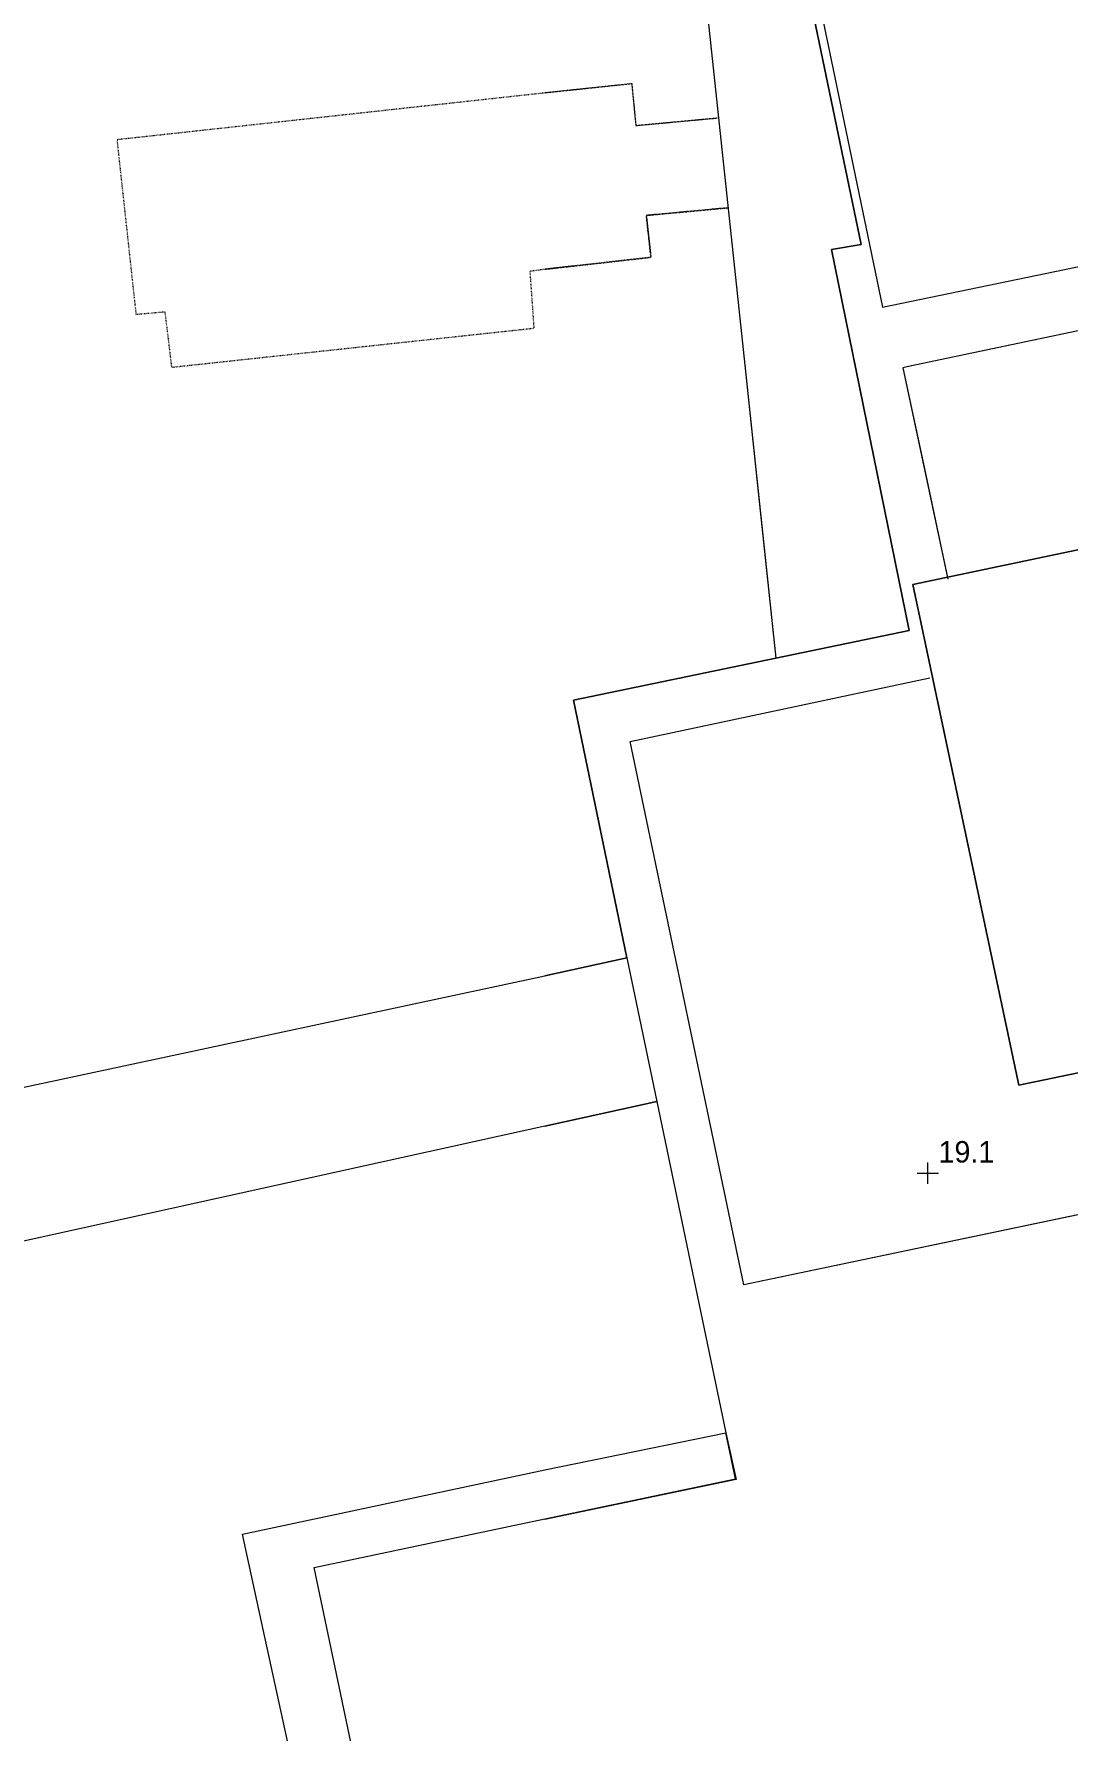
# Model space of a CAD drawing. Header units: millimetres. Extents: x 833924389 to 835767163, y 817400000 to 818811854.
# Drawn here: x 835226149 to 835274417, y 817836242 to 817915466 of the extents above; entities that cross this region are included whole.
import ezdxf

# ---------------------------------------------------------------- set-up
doc = ezdxf.new("R2010")
doc.units = ezdxf.units.MM
doc.header["$LTSCALE"] = 10
doc.header["$MEASUREMENT"] = 0
for name, pattern in [('11SW4A$0$DGN Style 5', [6.522943, 2.795547, -3.727396]), ('11SW4B$0$DGN Style 5', [6.626977, 2.840133, -3.786844]), ('11SW4B$1$DGN Style 5', [1.174922, 0.503538, -0.671384])]:
    doc.linetypes.add(name, pattern=pattern)
doc.layers.add('01_Base_Plan', color=5, linetype='Continuous', lineweight=5)
doc.styles.add('11SW4B$0$Style-ENGINEERING', font='ENGINEERING.shx')

# ---------------------------------------------------------------- blocks, each defined once
blk = doc.blocks.new('11SW4B$0$SPOTHT')
at = {"layer": '01_Base_Plan', "linetype": 'Continuous', "lineweight": 13}
for p, q in [((-0.5, 0), (0.5, 0)), ((0, -0.5), (0, 0.5))]:
    blk.add_line(p, q, dxfattribs=at)

msp = doc.modelspace()

# ---------------------------------------------------------------- linework, layer by layer
at = {"layer": '01_Base_Plan', "linetype": 'Continuous'}
for p, q in [((835250000, 817871497), (835253828, 817872344)), ((835255225, 817865636), (835250000, 817864474)), ((835250000, 817848438), (835258446, 817850161)), ((835258921, 817847980), (835250000, 817846123))]:
    msp.add_line(p, q, dxfattribs=at)
at = {"layer": '01_Base_Plan', "linetype": 'Continuous', "flags": 128}
for points in [[(835250000, 817995589), (835250098, 817995596), (835250745, 817995644), (835254037, 817993200), (835258686, 817948675), (835255901, 817948312), (835254215, 817948093), (835259330, 817900000), (835259330, 817900000), (835260052, 817893208), (835260783, 817886331)], [(835254937, 817992379), (835257788, 817978083), (835258623, 817973899), (835256596, 817973436), (835256987, 817971501), (835259082, 817961133), (835257815, 817960808), (835260767, 817946454), (835259873, 817946247), (835259320, 817946120), (835261826, 817933741), (835260609, 817933539), (835263471, 817919385), (835262349, 817919137), (835261970, 817919053), (835264759, 817905643), (835263373, 817905400), (835266994, 817887624), (835260783, 817886331), (835251326, 817884362), (835253828, 817872344), (835255225, 817865636), (835258446, 817850161), (835258921, 817847980)], [(835333047, 817916641), (835329639, 817933100), (835263471, 817919385), (835262348, 817919137), (835265750, 817902706), (835333047, 817916641)], [(835333047, 817916641), (835329640, 817933100), (835263471, 817919385), (835262348, 817919137), (835265750, 817902706), (835333047, 817916641)], [(835260783, 817886331), (835266994, 817887624), (835263373, 817905400), (835264759, 817905643), (835261970, 817919053), (835262348, 817919137)], [(835350000, 817917421), (835332700, 817913778), (835323106, 817911758), (835319361, 817910969), (835312248, 817909471), (835308755, 817908736), (835301851, 817907282), (835298221, 817906517), (835291422, 817905086), (835287708, 817904304), (835280502, 817902786), (835267270, 817900000), (835267111, 817899966), (835266703, 817899881), (835267647, 817895462), (835268811, 817890009)], [(835350000, 817917421), (835267270, 817900000)], [(835338327, 817891311), (835340676, 817880649), (835272122, 817866399), (835267659, 817887494), (835267178, 817889765), (835315886, 817900000), (835335505, 817904122), (835336413, 817900000), (835336845, 817898038)], [(835336845, 817898038), (835336413, 817900000), (835335505, 817904122), (835315886, 817900000), (835267178, 817889765), (835267659, 817887494), (835272122, 817866399), (835340676, 817880649), (835338697, 817889630)], [(835259330, 817900000), (835259330, 817900000)], [(835267270, 817900000), (835266703, 817899881), (835268811, 817890009)], [(835253828, 817872344), (835251326, 817884362), (835260783, 817886331)], [(835350000, 817876069), (835259286, 817857080), (835253982, 817882432), (835267962, 817885409)], [(835378854, 817882108), (835350000, 817876068), (835306569, 817866977), (835271902, 817859721), (835259286, 817857080), (835253982, 817882432), (835267962, 817885409)], [(835253828, 817872344), (835255225, 817865636)], [(835255225, 817865636), (835258446, 817850161)], [(835250000, 817846143), (835258894, 817848010), (835258446, 817850161)], [(835240776, 817815323), (835247633, 817816793), (835244868, 817830286), (835242183, 817829795), (835239226, 817843881), (835250000, 817846143)]]:
    msp.add_lwpolyline(points, dxfattribs=at)
at = {"layer": '01_Base_Plan', "flags": 128}
for points in [[(835254037, 817993200), (835258686, 817948675), (835254215, 817948093), (835259330, 817900000)], [(835259330, 817900000), (835260783, 817886331)], [(835253828, 817872344), (835250000, 817871497)], [(835221515, 817865411), (835250000, 817871497)], [(835250000, 817864474), (835255225, 817865636)], [(835250000, 817864474), (835220573, 817857991)], [(835250000, 817848438), (835258446, 817850161)], [(835236849, 817840988), (835235879, 817845439), (835250000, 817848438)], [(835238342, 817834134), (835236849, 817840988)]]:
    msp.add_lwpolyline(points, dxfattribs=at)
at = {"layer": '01_Base_Plan', "linetype": '11SW4B$0$DGN Style 5', "flags": 128}
for points in [[(835250000, 817912725), (835254050, 817913152), (835254242, 817911191), (835258060, 817911546)], [(835250000, 817904479), (835254946, 817905038), (835254730, 817906993), (835258519, 817907345)]]:
    msp.add_lwpolyline(points, dxfattribs=at)
at = {"layer": '01_Base_Plan', "linetype": '11SW4B$1$DGN Style 5', "flags": 128}
for points in [[(835250000, 817912725), (835254050, 817913152), (835254242, 817911191), (835258060, 817911546)], [(835258519, 817907345), (835254730, 817906993), (835254946, 817905038), (835250000, 817904479)]]:
    msp.add_lwpolyline(points, dxfattribs=at)
at = {"layer": '01_Base_Plan', "linetype": '11SW4A$0$DGN Style 5', "flags": 128}
msp.add_lwpolyline([(835250000, 817904479), (835249297, 817904381), (835249484, 817901717), (835232590, 817899895), (835232273, 817902484), (835230926, 817902367), (835230035, 817910541), (835250000, 817912725)], dxfattribs=at)

# ---------------------------------------------------------------- block references
at = {"layer": '01_Base_Plan', "linetype": 'Continuous', "xscale": 1000, "yscale": 1000, "zscale": 1000}
msp.add_blockref('11SW4B$0$SPOTHT', (835267871, 817862283, 19100), dxfattribs=at)

# ---------------------------------------------------------------- texts
at = {"layer": '01_Base_Plan', "linetype": 'Continuous', "style": '11SW4B$0$Style-ENGINEERING'}
msp.add_text('19.1', height=1000, dxfattribs=at).set_placement((835268371, 817862783, 19100))

doc.saveas('drawing.dxf')
